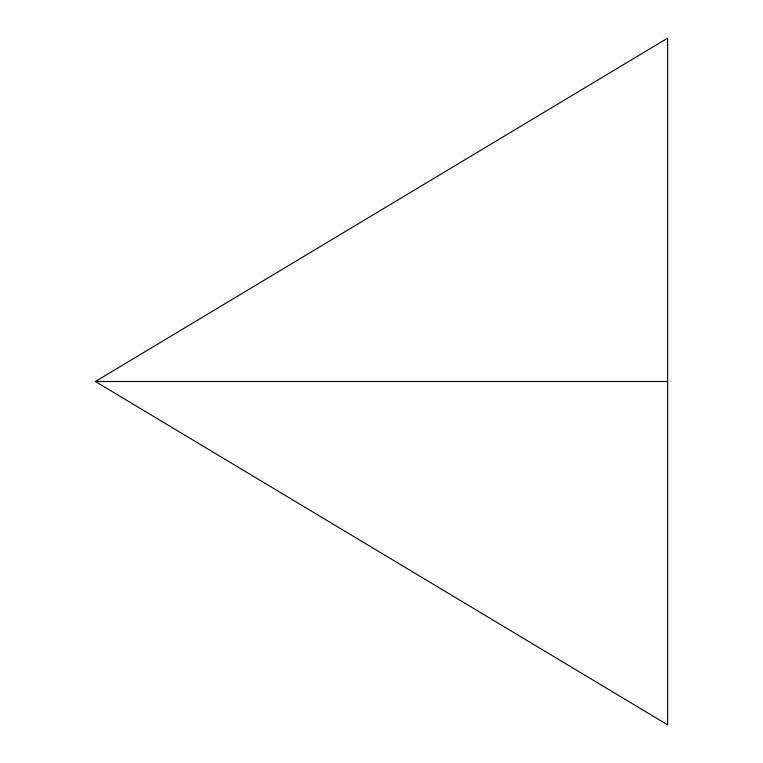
<?xml version="1.0" encoding="UTF-8"?>
<svg xmlns="http://www.w3.org/2000/svg" width="763" height="763" viewBox="0 0 763 763"><rect width="100%" height="100%" fill="white"/><g stroke="black" fill="none" stroke-linecap="round" stroke-linejoin="round"><path stroke-width="1.14" d="M95.375 381.5L667.625 38.15L667.625 724.85L95.375 381.5L667.625 381.5"/></g></svg>
